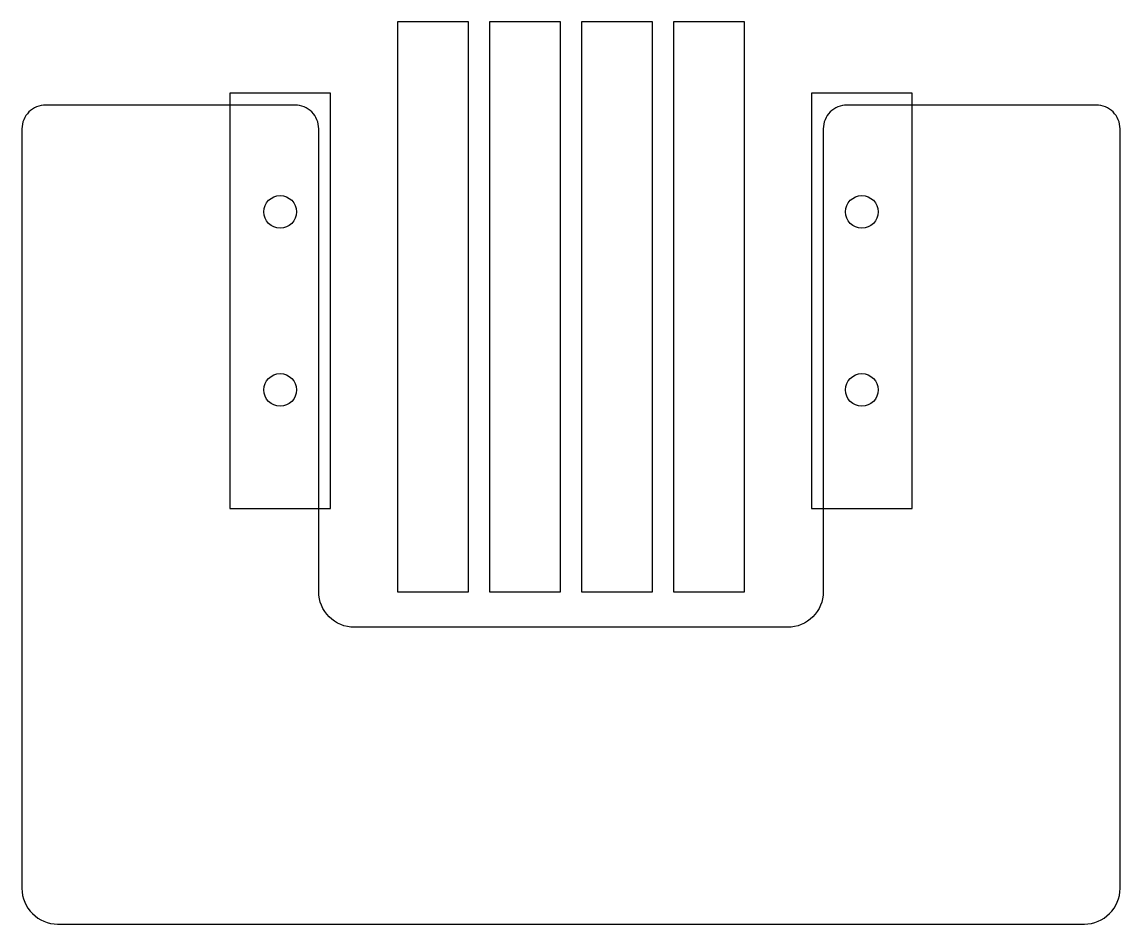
# Model space of a CAD drawing. Header units: millimetres. Extents: x -46.2 to 46.2, y -52.5 to 23.5.
import ezdxf

# ---------------------------------------------------------------- set-up
doc = ezdxf.new("R2010")
doc.units = ezdxf.units.MM
doc.layers.get('0').update_dxf_attribs({"linetype": 'CONTINUOUS'})

msp = doc.modelspace()

# ---------------------------------------------------------------- linework, layer by layer
for points in [[(-8.625, 23.5), (-14.625, 23.5), (-14.625, -24.5), (-8.625, -24.5)], [(-0.875, 23.5), (-6.875, 23.5), (-6.875, -24.5), (-0.875, -24.5)], [(6.875, 23.5), (0.875, 23.5), (0.875, -24.5), (6.875, -24.5)], [(14.625, 23.5), (8.625, 23.5), (8.625, -24.5), (14.625, -24.5)], [(-20.25, -17.5), (-20.25, 17.5), (-28.75, 17.5), (-28.75, -17.5)], [(20.25, 17.5), (20.25, -17.5), (28.75, -17.5), (28.75, 17.5)]]:
    msp.add_lwpolyline(points, close=True)
msp.add_lwpolyline([(-46.25, 14.5), (-46.25, -49.5, 0.414214), (-43.25, -52.5), (43.25, -52.5, 0.414214), (46.25, -49.5), (46.25, 14.5, 0.414214), (44.25, 16.5), (23.25, 16.5, 0.414214), (21.25, 14.5), (21.25, -24.5, -0.414214), (18.25, -27.5), (-18.25, -27.5, -0.414214), (-21.25, -24.5), (-21.25, 14.5, 0.414214), (-23.25, 16.5), (-44.25, 16.5, 0.414214)], format="xyb", close=True)
for centre in [(-24.5, 7.5), (24.5, 7.5), (-24.5, -7.5), (24.5, -7.5)]:
    msp.add_circle(centre, 1.375)

doc.saveas('drawing.dxf')
